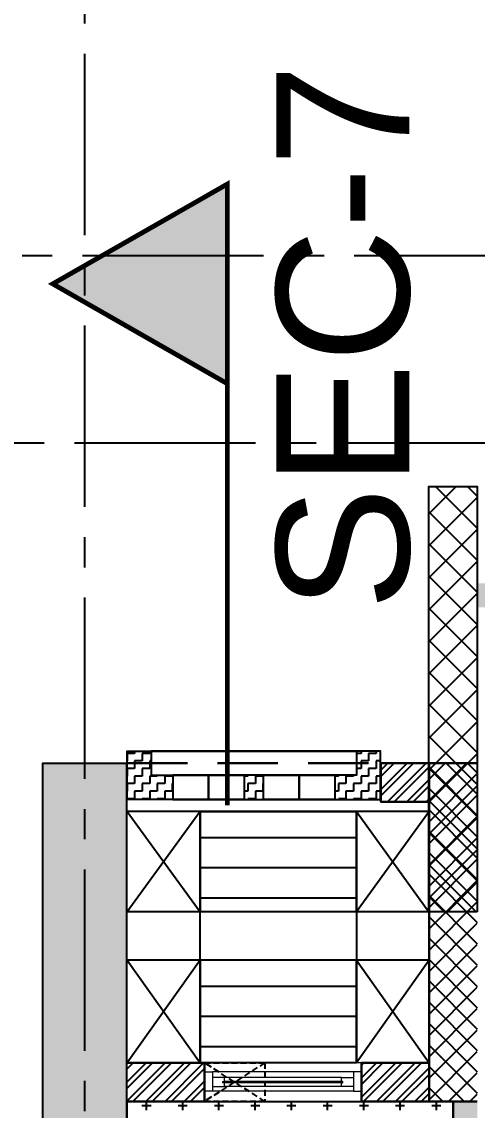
# Model space of a CAD drawing. Header units: millimetres. Extents: x 1066295 to 1300022, y -5734212 to -5454663.
# Drawn here: x 1183002 to 1184888, y -5713132 to -5708629 of the extents above; entities that cross this region are included whole.
import ezdxf

# ---------------------------------------------------------------- set-up
doc = ezdxf.new("R2010")
doc.units = ezdxf.units.MM
doc.header["$LTSCALE"] = 1000
doc.header["$MEASUREMENT"] = 0
for name, pattern in [('AUDIT_D_120904163729-0', [0]), ('T9_KEY PLAN(TYPICAL FLOOR)$0$3BHK-A$0$AUDIT_D_120904163729-0', [0]), ('T9_KEY PLAN(TYPICAL FLOOR)$0$3BHK-A$0$HIDDEN', [0.375, 0.25, -0.125]), ('T9_KEY PLAN(TYPICAL FLOOR)$0$T8(T9 IS SIMILAR) - TYPICAL FLOOR ELEVATION$0$AUDIT_D_120904163729-0', [0]), ('T9_KEY PLAN(TYPICAL FLOOR)$0$T8(T9 IS SIMILAR) - TYPICAL FLOOR ELEVATION$0$HIDDEN', [0.375, 0.25, -0.125]), ('T9_KEY PLAN(TYPICAL FLOOR)$0$T8_REFUGE COLUMNS$0$CENTER2', [1.125, 0.75, -0.125, 0.125, -0.125]), ('T9_PROFILE SECTIONS$0$T8_PROFILE SECTIONS$0$HIDDEN', [0.375, 0.25, -0.125]), ('T9_PROFILE SECTIONS$0$T8_PROFILE SECTIONS$0$PHANTOM2', [1.25, 0.625, -0.125, 0.125, -0.125, 0.125, -0.125])]:
    doc.linetypes.add(name, pattern=pattern)
doc.layers.get('0').update_dxf_attribs({"linetype": 'AUDIT_D_120904163729-0'})
for name, color, linetype in [('T9_KEY PLAN(TYPICAL FLOOR)$0$3BHK-A$0$A-HATCH -160', 251, 'T9_KEY PLAN(TYPICAL FLOOR)$0$3BHK-A$0$AUDIT_D_120904163729-0'), ('T9_KEY PLAN(TYPICAL FLOOR)$0$3BHK-A$0$A-TOI SUNK 50MM', 8, 'Continuous'), ('T9_KEY PLAN(TYPICAL FLOOR)$0$3BHK-A$0$CUT-OUT', 49, 'Continuous'), ('T9_KEY PLAN(TYPICAL FLOOR)$0$3BHK-A$0$ELE 1', 1, 'Continuous'), ('T9_KEY PLAN(TYPICAL FLOOR)$0$T8(T9 IS SIMILAR) - TYPICAL FLOOR ELEVATION$0$A-WALL HATCH', 252, 'T9_KEY PLAN(TYPICAL FLOOR)$0$T8(T9 IS SIMILAR) - TYPICAL FLOOR ELEVATION$0$AUDIT_D_120904163729-0'), ('T9_KEY PLAN(TYPICAL FLOOR)$0$T8(T9 IS SIMILAR) - TYPICAL FLOOR ELEVATION$0$A-WALL-FEATURES', 6, 'T9_KEY PLAN(TYPICAL FLOOR)$0$T8(T9 IS SIMILAR) - TYPICAL FLOOR ELEVATION$0$AUDIT_D_120904163729-0'), ('T9_KEY PLAN(TYPICAL FLOOR)$0$T8_REFUGE COLUMNS$0$A-CENTERLINE', 193, 'T9_KEY PLAN(TYPICAL FLOOR)$0$T8_REFUGE COLUMNS$0$CENTER2'), ('T9_KEY PLAN(TYPICAL FLOOR)$0$T8_REFUGE COLUMNS$0$A-RCC COLS', 3, 'Continuous'), ('T9_KEY PLAN(TYPICAL FLOOR)$0$T8_TYPICAL COLUMNS$0$A-RCC COLS', 3, 'Continuous'), ('T9_PROFILE SECTIONS$0$T8_PROFILE SECTIONS$0$A-PROFILE SECTIONS', 81, 'T9_PROFILE SECTIONS$0$T8_PROFILE SECTIONS$0$PHANTOM2')]:
    doc.layers.add(name, color=color, linetype=linetype)
for name, color, linetype, lineweight in [('T9_KEY PLAN(TYPICAL FLOOR)$0$3BHK-A$0$A-WALL- 160', 6, 'Continuous', 30), ('T9_KEY PLAN(TYPICAL FLOOR)$0$3BHK-A$0$Ventilator', 5, 'Continuous', 0), ('T9_KEY PLAN(TYPICAL FLOOR)$0$T8(T9 IS SIMILAR) - TYPICAL FLOOR ELEVATION$0$ELE-1', 4, 'Continuous', 30), ('T9_KEY PLAN(TYPICAL FLOOR)$0$T8(T9 IS SIMILAR)$0$D&W', 8, 'Continuous', 25)]:
    doc.layers.add(name, color=color, linetype=linetype, lineweight=lineweight)
doc.layers.add('T9_KEY PLAN(TYPICAL FLOOR)$0$T8_REFUGE COLUMNS$0$COL-HATCH', color=7, linetype='Continuous', lineweight=25, true_color=0xa3a3a3)
doc.styles.add('T9_PROFILE SECTIONS$0$T8_PROFILE SECTIONS$0$arial', font='sanss___.ttf')
pattern_1 = [(0, (0, 0), (31.25, 31.25), [31.25, -31.25]), (90, (31.25, 0), (-31.25, 31.25), [31.25, -31.25])]
pattern_2 = [(45, (-0.65, 1285.594), (-39.77475644, 39.77475644), []), (45, (25.864, 1285.594), (-39.77475644, 39.77475644), [])]

# ---------------------------------------------------------------- blocks, each defined once
blk = doc.blocks.new('T9_PROFILE SECTIONS$0$T8_PROFILE SECTIONS$0$MH')
at = {"layer": 'T9_PROFILE SECTIONS$0$T8_PROFILE SECTIONS$0$A-PROFILE SECTIONS', "linetype": 'T9_PROFILE SECTIONS$0$T8_PROFILE SECTIONS$0$HIDDEN', "ltscale": 2}
h = blk.add_hatch(color=256, dxfattribs=at)
h.dxf.hatch_style = 1
h.paths.add_polyline_path([(1140354.5, -5697433.6), (1141077.6, -5697846.6), (1140354.5, -5698259.6)])
at = {"layer": 'T9_PROFILE SECTIONS$0$T8_PROFILE SECTIONS$0$A-PROFILE SECTIONS', "linetype": 'T9_PROFILE SECTIONS$0$T8_PROFILE SECTIONS$0$HIDDEN', "ltscale": 2, "const_width": 20}
blk.add_lwpolyline([(1140354.5, -5697433.6), (1140354.5, -5697433.6), (1141077.6, -5697846.6), (1140354.5, -5698259.6)], close=True, dxfattribs=at)
blk.add_lwpolyline([(1140354.5, -5697433.6), (1140354.5, -5700003.6)], dxfattribs=at)
blk = doc.blocks.new('T9_PROFILE SECTIONS$0$PROFILE SECTION LINE T9')
at = {"layer": 'T9_PROFILE SECTIONS$0$T8_PROFILE SECTIONS$0$A-PROFILE SECTIONS', "linetype": 'ByBlock', "xscale": -1}
blk.add_blockref('T9_PROFILE SECTIONS$0$T8_PROFILE SECTIONS$0$MH', (1140234.3, 5702146.4), dxfattribs=at)
at = {"layer": 'T9_PROFILE SECTIONS$0$T8_PROFILE SECTIONS$0$A-PROFILE SECTIONS', "linetype": 'ByBlock', "insert": (640.3, 2948), "char_height": 550, "attachment_point": 7, "rotation": 90, "style": 'T9_PROFILE SECTIONS$0$T8_PROFILE SECTIONS$0$arial'}
blk.add_mtext_dynamic_manual_height_columns('SEC-7', width=301.334, gutter_width=500, heights=[0], dxfattribs=at)
blk = doc.blocks.new('T9_KEY PLAN(TYPICAL FLOOR)$0$T8_REFUGE COLUMNS')
at = {"layer": 'T9_KEY PLAN(TYPICAL FLOOR)$0$T8_REFUGE COLUMNS$0$COL-HATCH', "linetype": 'ByBlock'}
h = blk.add_hatch(color=256, dxfattribs=at)
h.dxf.hatch_style = 1
h.paths.add_polyline_path([(1215902.1, -5706299.9), (1216152.1, -5706299.9), (1216152.1, -5708099.9), (1215902.1, -5708099.9)])
h.paths.add_polyline_path([(1215902.1, -5708099.9), (1213292.1, -5708099.9), (1213292.1, -5707849.9), (1215902.1, -5707849.9)])
h.paths.add_polyline_path([(1196642.1, -5706299.9), (1196392.1, -5706299.9), (1196392.1, -5708099.9), (1196642.1, -5708099.9)])
h.paths.add_polyline_path([(1215902.1, -5723474.9), (1216152.1, -5723474.9), (1216152.1, -5721674.9), (1215902.1, -5721674.9)])
h.paths.add_polyline_path([(1215902.1, -5721924.9), (1213292.1, -5721924.9), (1213292.1, -5721674.9), (1215902.1, -5721674.9)])
h.paths.add_polyline_path([(1196642.1, -5723474.9), (1196392.1, -5723474.9), (1196392.1, -5721674.9), (1196642.1, -5721674.9)])
h.paths.add_polyline_path([(1198957.1, -5709939.9), (1199207.1, -5709939.9), (1199207.1, -5714149.9), (1198957.1, -5714149.9)])
h.paths.add_polyline_path([(1197682.1, -5711799.9), (1197432.1, -5711799.9), (1197432.1, -5709939.9), (1197682.1, -5709939.9)])
h.paths.add_polyline_path([(1184832.1, -5718799.9), (1185182.1, -5718799.9), (1185182.1, -5709299.9), (1184832.1, -5709299.9)])
h.paths.add_polyline_path([(1194132.1, -5714149.9), (1193882.1, -5714149.9), (1193882.1, -5709939.9), (1194132.1, -5709939.9)])
h.paths.add_polyline_path([(1189932.1, -5714149.9), (1190232.1, -5714149.9), (1190232.1, -5709914.9), (1189932.1, -5709914.9)])
h.paths.add_polyline_path([(1189932.1, -5719684.9), (1190232.1, -5719684.9), (1190232.1, -5715449.9), (1189932.1, -5715449.9)])
h.paths.add_polyline_path([(1194182.1, -5719609.9), (1193882.1, -5719609.9), (1193882.1, -5717174.9), (1194182.1, -5717174.9)])
h.paths.add_polyline_path([(1215612.1, -5719609.9), (1215862.1, -5719609.9), (1215862.1, -5715374.9), (1215612.1, -5715374.9)])
h.paths.add_polyline_path([(1210702.1, -5711724.9), (1207452.1, -5711724.9), (1207452.1, -5711474.9), (1210702.1, -5711474.9)])
h.paths.add_polyline_path([(1210702.1, -5713624.9), (1207452.1, -5713624.9), (1207452.1, -5713874.9), (1210702.1, -5713874.9)])
h.paths.add_polyline_path([(1210952.1, -5711474.9), (1210702.1, -5711474.9), (1210702.1, -5713874.9), (1210952.1, -5713874.9)])
h.paths.add_polyline_path([(1202442.1, -5712799.9), (1202692.1, -5712799.9), (1202692.1, -5710799.9), (1202442.1, -5710799.9)], flags=17)
h.paths.add_polyline_path([(1196682.1, -5715374.9), (1196932.1, -5715374.9), (1196932.1, -5719609.9), (1196682.1, -5719609.9)])
h.paths.add_polyline_path([(1210052.1, -5727009.9), (1209752.1, -5727009.9), (1209752.1, -5724474.9), (1210052.1, -5724474.9)])
h.paths.add_polyline_path([(1202492.1, -5727009.9), (1202792.1, -5727009.9), (1202792.1, -5724474.9), (1202492.1, -5724474.9)])
h.paths.add_polyline_path([(1199382.1, -5726829.9), (1199132.1, -5726829.9), (1199132.1, -5724474.9), (1199382.1, -5724474.9)])
h.paths.add_polyline_path([(1195392.1, -5726519.9), (1195742.1, -5726519.9), (1195742.1, -5724724.9), (1195392.1, -5724724.9)])
h.paths.add_polyline_path([(1195742.1, -5724124.9), (1195392.1, -5724124.9), (1195392.1, -5723274.9), (1195742.1, -5723274.9)])
h.paths.add_polyline_path([(1217152.1, -5726519.9), (1216802.1, -5726519.9), (1216802.1, -5724724.9), (1217152.1, -5724724.9)])
h.paths.add_polyline_path([(1216802.1, -5724124.9), (1217152.1, -5724124.9), (1217152.1, -5723274.9), (1216802.1, -5723274.9)])
h.paths.add_polyline_path([(1213162.1, -5726829.9), (1213412.1, -5726829.9), (1213412.1, -5724474.9), (1213162.1, -5724474.9)])
h.paths.add_polyline_path([(1209602.1, -5723474.9), (1209852.1, -5723474.9), (1209852.1, -5721674.9), (1209602.1, -5721674.9)])
h.paths.add_polyline_path([(1212262.1, -5721674.9), (1210752.1, -5721674.9), (1210752.1, -5721924.9), (1212262.1, -5721924.9)])
h.paths.add_polyline_path([(1212742.1, -5719224.9), (1207452.1, -5719224.9), (1207452.1, -5718974.9), (1212742.1, -5718974.9)])
h.paths.add_polyline_path([(1214067.1, -5718349.9), (1213817.1, -5718349.9), (1213817.1, -5716424.9), (1214067.1, -5716424.9)])
h.paths.add_polyline_path([(1213587.1, -5709939.9), (1213337.1, -5709939.9), (1213337.1, -5714149.9), (1213587.1, -5714149.9)])
h.paths.add_polyline_path([(1214862.1, -5711799.9), (1215112.1, -5711799.9), (1215112.1, -5709939.9), (1214862.1, -5709939.9)])
h.paths.add_polyline_path([(1227712.1, -5718799.9), (1227362.1, -5718799.9), (1227362.1, -5709299.9), (1227712.1, -5709299.9)])
h.paths.add_polyline_path([(1218412.1, -5714149.9), (1218662.1, -5714149.9), (1218662.1, -5709939.9), (1218412.1, -5709939.9)])
h.paths.add_polyline_path([(1222612.1, -5714149.9), (1222312.1, -5714149.9), (1222312.1, -5709914.9), (1222612.1, -5709914.9)])
h.paths.add_polyline_path([(1222612.1, -5719684.9), (1222312.1, -5719684.9), (1222312.1, -5715449.9), (1222612.1, -5715449.9)])
h.paths.add_polyline_path([(1218362.1, -5719609.9), (1218662.1, -5719609.9), (1218662.1, -5717174.9), (1218362.1, -5717174.9)])
h.paths.add_polyline_path([(1202742.1, -5716974.9), (1202992.1, -5716974.9), (1202992.1, -5718974.9), (1202742.1, -5718974.9)])
h.paths.add_polyline_path([(1204842.1, -5716974.9), (1205092.1, -5716974.9), (1205092.1, -5718974.9), (1204842.1, -5718974.9)])
h.paths.add_polyline_path([(1217152.1, -5701889.9), (1216802.1, -5701889.9), (1216802.1, -5705049.9), (1217152.1, -5705049.9)])
h.paths.add_polyline_path([(1216802.1, -5705649.9), (1217152.1, -5705649.9), (1217152.1, -5706499.9), (1216802.1, -5706499.9)])
h.paths.add_polyline_path([(1213162.1, -5701089.9), (1213412.1, -5701089.9), (1213412.1, -5705299.9), (1213162.1, -5705299.9)])
h.paths.add_polyline_path([(1210052.1, -5701089.9), (1209752.1, -5701089.9), (1209752.1, -5705299.9), (1210052.1, -5705299.9)])
h.paths.add_polyline_path([(1209602.1, -5706299.9), (1209852.1, -5706299.9), (1209852.1, -5708099.9), (1209602.1, -5708099.9)])
h.paths.add_polyline_path([(1212262.1, -5708099.9), (1210752.1, -5708099.9), (1210752.1, -5707849.9), (1212262.1, -5707849.9)])
h.paths.add_polyline_path([(1195392.1, -5701889.9), (1195742.1, -5701889.9), (1195742.1, -5705049.9), (1195392.1, -5705049.9)])
h.paths.add_polyline_path([(1195742.1, -5705649.9), (1195392.1, -5705649.9), (1195392.1, -5706499.9), (1195742.1, -5706499.9)])
h.paths.add_polyline_path([(1199382.1, -5701089.9), (1199132.1, -5701089.9), (1199132.1, -5705299.9), (1199382.1, -5705299.9)])
h.paths.add_polyline_path([(1202492.1, -5701089.9), (1202792.1, -5701089.9), (1202792.1, -5705299.9), (1202492.1, -5705299.9)])
h.paths.add_polyline_path([(1202942.1, -5706299.9), (1202692.1, -5706299.9), (1202692.1, -5708099.9), (1202942.1, -5708099.9)])
h.paths.add_polyline_path([(1200282, -5708099.9), (1201792, -5708099.9), (1201792, -5707849.9), (1200282, -5707849.9)])
h.paths.add_polyline_path([(1207452.1, -5710799.9), (1211787.1, -5710799.9), (1211787.1, -5710549.9), (1207452.1, -5710549.9)])
h.paths.add_polyline_path([(1200042.1, -5713849.9), (1200042.1, -5710549.9), (1205092.1, -5710549.9), (1205092.1, -5712999.9), (1204842.1, -5712999.9), (1204842, -5710799.9), (1200292.1, -5710799.9), (1200292.1, -5713849.9)])
h.paths.add_polyline_path([(1198907.1, -5719224.9), (1205092.1, -5719224.9), (1205092.1, -5718974.9), (1198907.1, -5718974.9)])
h.paths.add_polyline_path([(1202942.1, -5723474.9), (1202692.1, -5723474.9), (1202692.1, -5721674.9), (1202942.1, -5721674.9)])
h.paths.add_polyline_path([(1200282.1, -5721674.9), (1201792.1, -5721674.9), (1201792.1, -5721924.9), (1200282.1, -5721924.9)])
h.paths.add_polyline_path([(1196932.1, -5715624.9), (1203832.1, -5715624.9), (1203832.1, -5715374.9), (1196932.1, -5715374.9)])
h.paths.add_polyline_path([(1215612.1, -5715624.9), (1207452.1, -5715624.9), (1207452.1, -5715374.9), (1215612.1, -5715374.9)])
h.paths.add_polyline_path([(1196642.1, -5721924.9), (1199252.1, -5721924.9), (1199252.1, -5721674.9), (1196642.1, -5721674.9)])
h.paths.add_polyline_path([(1196642.1, -5708099.9), (1199252.1, -5708099.9), (1199252.1, -5707849.9), (1196642.1, -5707849.9)])
h.paths.add_polyline_path([(1198007.1, -5718974.9), (1196932.1, -5718974.9), (1196932.1, -5719224.9), (1198007.1, -5719224.9)])
at = {"layer": 'T9_KEY PLAN(TYPICAL FLOOR)$0$T8_REFUGE COLUMNS$0$A-CENTERLINE'}
for p, q in [((1185007.1, -5719488.7), (1185007.1, -5698299.6)), ((1217248.2, -5707199.9), (1182156.9, -5707199.9)), ((1217215, -5707974.9), (1182156.9, -5707974.9))]:
    blk.add_line(p, q, dxfattribs=at)
at = {"layer": 'T9_KEY PLAN(TYPICAL FLOOR)$0$T8_REFUGE COLUMNS$0$A-RCC COLS', "linetype": 'ByBlock'}
blk.add_lwpolyline([(1184832.1, -5718799.9), (1185182.1, -5718799.9), (1185182.1, -5709299.9), (1184832.1, -5709299.9)], close=True, dxfattribs=at)
blk = doc.blocks.new('T9_KEY PLAN(TYPICAL FLOOR)$0$T8_TYPICAL COLUMNS')
at = {"layer": 'T9_KEY PLAN(TYPICAL FLOOR)$0$T8_TYPICAL COLUMNS$0$A-RCC COLS', "linetype": 'ByBlock'}
blk.add_blockref('T9_KEY PLAN(TYPICAL FLOOR)$0$T8_REFUGE COLUMNS', (0, 0), dxfattribs=at)
blk = doc.blocks.new('T9_KEY PLAN(TYPICAL FLOOR)$0$T8(T9 IS SIMILAR) - TYPICAL FLOOR ELEVATION$0$JG')
at = {"layer": 'T9_KEY PLAN(TYPICAL FLOOR)$0$T8(T9 IS SIMILAR) - TYPICAL FLOOR ELEVATION$0$A-WALL HATCH', "linetype": 'ByBlock'}
h = blk.add_hatch(dxfattribs=at)
h.set_pattern_fill('ZIGZAG', color=256, scale=250)
h.set_pattern_definition(pattern_1)
h.paths.add_polyline_path([(1133312.3, -5722820.5), (1133392.5, -5722820.5), (1133392.5, -5722720.5), (1133312.3, -5722720.5)])
edge = h.paths.add_edge_path()
edge.add_line((1133877.2, -5722870.5), (1133877.2, -5722920.5))
edge.add_line((1133877.2, -5722920.5), (1133777.2, -5722920.5))
edge.add_line((1133777.2, -5722920.5), (1133777.2, -5722870.5))
edge.add_line((1133777.2, -5722870.5), (1133777.2, -5722820.5))
edge.add_line((1133777.2, -5722820.5), (1133687.4, -5722820.5))
edge.add_line((1133687.4, -5722820.5), (1133687.4, -5722720.5))
edge.add_line((1133687.4, -5722720.5), (1133877.2, -5722720.6))
edge.add_line((1133877.2, -5722720.6), (1133877.2, -5722870.5))
edge.add_line((1132827.4, -5722870.5), (1132827.4, -5722920.5))
edge.add_line((1132827.4, -5722920.5), (1132927.4, -5722920.5))
edge.add_line((1132927.4, -5722920.5), (1132927.4, -5722870.5))
edge.add_line((1132927.4, -5722870.5), (1132927.4, -5722820.5))
edge.add_line((1132927.4, -5722820.5), (1133017.4, -5722820.5))
edge.add_line((1133017.4, -5722820.5), (1133017.4, -5722720.5))
edge.add_line((1133017.4, -5722720.5), (1132827.4, -5722720.5))
edge.add_line((1132827.4, -5722720.5), (1132827.4, -5722870.5))
at = {"layer": 'T9_KEY PLAN(TYPICAL FLOOR)$0$T8(T9 IS SIMILAR) - TYPICAL FLOOR ELEVATION$0$A-WALL-FEATURES', "color": 3, "elevation": -1.3}
for points in [[(1132827.4, -5722870.5), (1132827.4, -5722870.5), (1132827.4, -5722920.5), (1132927.4, -5722920.5), (1132927.4, -5722870.5), (1132927.4, -5722820.5), (1133017.4, -5722820.5), (1133017.4, -5722720.5), (1132827.4, -5722720.5), (1132827.4, -5722870.5)], [(1133877.2, -5722870.5), (1133877.2, -5722870.5), (1133877.2, -5722920.5), (1133777.2, -5722920.5), (1133777.2, -5722870.5), (1133777.2, -5722820.5), (1133687.4, -5722820.5), (1133687.4, -5722720.5), (1133877.2, -5722720.6), (1133877.2, -5722870.5)]]:
    blk.add_lwpolyline(points, dxfattribs=at)
blk.add_lwpolyline([(1133312.3, -5722820.5), (1133392.5, -5722820.5), (1133392.5, -5722720.5), (1133312.3, -5722720.5)], close=True, dxfattribs=at)
at = {"layer": 'T9_KEY PLAN(TYPICAL FLOOR)$0$T8(T9 IS SIMILAR) - TYPICAL FLOOR ELEVATION$0$ELE-1', "color": 5}
for p, q in [((1133017.4, -5722720.5, -1.3), (1133312.3, -5722720.5, -1.3)), ((1133164.8, -5722820.5, -1.3), (1133164.8, -5722720.5, -1.3)), ((1133687.4, -5722720.5, -1.3), (1133392.5, -5722720.5, -1.3)), ((1133539.9, -5722820.5, -1.3), (1133539.9, -5722720.5, -1.3)), ((1133312.3, -5722820.5, -1.3), (1133017.4, -5722820.5, -1.3)), ((1133392.5, -5722820.5, -1.3), (1133687.4, -5722820.5, -1.3)), ((1132927.4, -5722920.5, -1.3), (1133777.2, -5722920.5, -1.3))]:
    blk.add_line(p, q, dxfattribs=at)
at = {"layer": 'T9_KEY PLAN(TYPICAL FLOOR)$0$T8(T9 IS SIMILAR) - TYPICAL FLOOR ELEVATION$0$ELE-1', "color": 5, "linetype": 'T9_KEY PLAN(TYPICAL FLOOR)$0$T8(T9 IS SIMILAR) - TYPICAL FLOOR ELEVATION$0$HIDDEN'}
blk.add_line((1133877.2, -5722870.5, -1.3), (1132827.4, -5722870.5, -1.3), dxfattribs=at)
blk = doc.blocks.new('T9_KEY PLAN(TYPICAL FLOOR)$0$3BHK-A$0$V1')
at = {"layer": 'T9_KEY PLAN(TYPICAL FLOOR)$0$3BHK-A$0$Ventilator'}
for p, q in [((1139503.9, -5700057.1), (1140153.9, -5700057.1)), ((1139503.9, -5700217.1), (1140153.9, -5700217.1))]:
    blk.add_line(p, q, dxfattribs=at)
at = {"layer": 'T9_KEY PLAN(TYPICAL FLOOR)$0$3BHK-A$0$Ventilator', "color": 8}
for p, q in [((1139536.9, -5700094.6), (1140120.9, -5700094.6)), ((1139586.9, -5700118.3), (1140070.9, -5700118.3)), ((1139586.9, -5700155.8), (1140070.9, -5700155.8)), ((1139536.9, -5700174.6), (1140120.9, -5700174.6))]:
    blk.add_line(p, q, dxfattribs=at)
at = {"layer": 'T9_KEY PLAN(TYPICAL FLOOR)$0$3BHK-A$0$Ventilator', "color": 5}
for p, q in [((1139586.9, -5700134.1), (1140070.9, -5700134.1)), ((1139586.9, -5700140.1), (1140070.9, -5700140.1))]:
    blk.add_line(p, q, dxfattribs=at)
at = {"layer": 'T9_KEY PLAN(TYPICAL FLOOR)$0$3BHK-A$0$Ventilator', "color": 4}
for points in [[(1139503.9, -5700094.6), (1139536.9, -5700094.6), (1139536.9, -5700174.6), (1139503.9, -5700174.6)], [(1140153.9, -5700094.6), (1140120.9, -5700094.6), (1140120.9, -5700174.6), (1140153.9, -5700174.6)], [(1139586.9, -5700134.1), (1139586.9, -5700118.3), (1139536.9, -5700118.3), (1139536.9, -5700155.8), (1139586.9, -5700155.8), (1139586.9, -5700140.1), (1139580.9, -5700140.1), (1139580.9, -5700134.1)], [(1140070.9, -5700134.1), (1140070.9, -5700118.3), (1140120.9, -5700118.3), (1140120.9, -5700155.8), (1140070.9, -5700155.8), (1140070.9, -5700140.1), (1140076.9, -5700140.1), (1140076.9, -5700134.1)]]:
    blk.add_lwpolyline(points, close=True, dxfattribs=at)
blk = doc.blocks.new('T9_KEY PLAN(TYPICAL FLOOR)')
at = {"layer": 'T9_KEY PLAN(TYPICAL FLOOR)$0$3BHK-A$0$A-HATCH -160', "linetype": 'ByBlock'}
h = blk.add_hatch(dxfattribs=at)
h.set_pattern_fill('ZIGZAG', color=8, scale=250)
h.set_pattern_definition(pattern_1)
h.paths.add_polyline_path([(1185182.8, -5714749.5), (1186532.7, -5714749.5), (1186532.7, -5714149.5), (1186632.7, -5714149.5), (1186632.7, -5714749.5), (1188712.7, -5714749.5), (1188712.7, -5714049.5), (1189032.5, -5714049.5), (1189032.5, -5714149.5), (1188812.7, -5714149.5), (1188812.7, -5715449.5), (1189032.5, -5715449.5), (1189032.5, -5715549.5), (1188712.7, -5715549.5), (1188712.7, -5714849.5), (1186632.7, -5714849.5), (1186632.7, -5715664.5), (1186532.7, -5715664.5), (1186532.7, -5714849.5), (1185182.8, -5714849.5)])
h.paths.add_polyline_path([(1185182.8, -5713249.5), (1185782.7, -5713249.5), (1185782.7, -5713149.5), (1185182.8, -5713149.5)])
h.paths.add_polyline_path([(1186532.7, -5710699.5), (1186632.7, -5710699.5), (1186632.7, -5713249.5), (1186532.7, -5713249.5)])
h.paths.add_polyline_path([(1186532.7, -5717399.5), (1186632.7, -5717399.5), (1186632.7, -5716414.5), (1186532.7, -5716414.5)])
h.paths.add_polyline_path([(1194902.2, -5715375), (1194082.3, -5715375), (1194082.3, -5715475), (1194902.2, -5715475)])
h.paths.add_polyline_path([(1195802.2, -5715375), (1196682.2, -5715375), (1196682.2, -5715475), (1195802.2, -5715475)])
h.paths.add_polyline_path([(1194132.5, -5714149.9), (1196532.4, -5714149.9), (1196532.4, -5714049.9), (1194132.5, -5714049.9)])
h.paths.add_polyline_path([(1197432.4, -5711800.2), (1197532.4, -5711800.2), (1197532.4, -5714149.9), (1197432.4, -5714149.9)])
h.paths.add_polyline_path([(1198282.4, -5714149.9), (1198958.7, -5714149.9), (1198958.7, -5714049.9), (1198282.4, -5714049.9)])
h.paths.add_polyline_path([(1196772.2, -5720209.7), (1196082.2, -5720209.7), (1196082.3, -5720109.7), (1196082.2, -5720109.7), (1196182.2, -5720109.7), (1196772.2, -5720109.7)])
h.paths.add_polyline_path([(1193397.2, -5709939.9), (1193882.3, -5709939.6), (1193882.3, -5710040.1), (1193397.3, -5710040.1)])
h.paths.add_polyline_path([(1186632.7, -5708554.7), (1187192.3, -5708554.8), (1187192.3, -5708654.7), (1186632.7, -5708654.7)])
h.paths.add_polyline_path([(1194182.3, -5715724), (1194082.3, -5715724), (1194082.3, -5715474), (1194182.3, -5715474)])
h = blk.add_hatch(dxfattribs=at)
h.set_pattern_fill('ANSI37', color=8, scale=500)
h.set_pattern_definition([(45, (-0.65, 1286.84), (-44.1941738, 44.1941738), []), (135, (-0.65, 1286.84), (-44.1941738, -44.1941738), [])])
h.paths.add_polyline_path([(1186432.8, -5709298.6), (1186632.7, -5709298.6), (1186632.7, -5710698.5), (1186432.9, -5710698.5)])
h = blk.add_hatch(dxfattribs=at)
h.set_pattern_fill('ANSI32', color=8, scale=150)
h.set_pattern_definition(pattern_2)
h.paths.add_polyline_path([(1186232.8, -5709459.9), (1186432.8, -5709459.9), (1186432.8, -5709299.9), (1186232.8, -5709299.9)])
h = blk.add_hatch(dxfattribs=at)
h.set_pattern_fill('ANSI32', color=8, scale=150)
h.set_pattern_definition(pattern_2)
h.paths.add_polyline_path([(1185182.8, -5710699.7), (1185502.8, -5710699.7), (1185502.8, -5710539.7), (1185182.8, -5710539.7)])
h = blk.add_hatch(dxfattribs=at)
h.set_pattern_fill('ANSI32', color=8, scale=150)
h.set_pattern_definition(pattern_2)
h.paths.add_polyline_path([(1186152.8, -5710699.7), (1186432.9, -5710699.7), (1186432.9, -5710539.7), (1186152.8, -5710539.7)])
at = {"layer": 'T9_KEY PLAN(TYPICAL FLOOR)$0$3BHK-A$0$A-TOI SUNK 50MM'}
h = blk.add_hatch(dxfattribs=at)
h.set_pattern_fill('CROSS', color=8, scale=300, style=0)
h.set_pattern_definition([(0, (-0.65, 1286.84), (75, 75), [37.5, -112.5]), (90, (18.1, 1268.09), (-75, 75), [37.5, -112.5])])
h.paths.add_polyline_path([(1186532.7, -5713148.5), (1185182.4, -5713148.5), (1185182.4, -5710698.5), (1186532.7, -5710698.5)])
h.paths.add_polyline_path([(1185182.4, -5714848.6), (1186532.7, -5714848.6), (1186532.7, -5717398.5), (1185182.4, -5717398.5)])
at = {"layer": 'T9_KEY PLAN(TYPICAL FLOOR)$0$3BHK-A$0$CUT-OUT'}
h = blk.add_hatch(dxfattribs=at)
h.set_pattern_fill('ANSI31', color=8, scale=1000, angle=135)
h.set_pattern_definition([(180, (23756.71, 9871.17), (-2e-14, -125), [])])
h.paths.add_polyline_path([(1185486.1, -5709913.7), (1185483.8, -5709498.6), (1186131.5, -5709498.7), (1186133.8, -5709913.7)])
h = blk.add_hatch(dxfattribs=at)
h.set_pattern_fill('ANSI31', color=8, scale=1000, angle=135)
h.set_pattern_definition([(180, (23756.71, 9256.17), (-2e-14, -125), [])])
h.paths.add_polyline_path([(1185486.1, -5710538.5), (1185483.8, -5710113.7), (1186131.5, -5710113.7), (1186133.8, -5710538.5)])
at = {"layer": 'T9_KEY PLAN(TYPICAL FLOOR)$0$T8(T9 IS SIMILAR) - TYPICAL FLOOR ELEVATION$0$A-WALL HATCH', "linetype": 'ByBlock'}
h = blk.add_hatch(dxfattribs=at)
h.set_pattern_fill('ANSI37', color=8, scale=750)
h.set_pattern_definition([(45, (-0.1, -0.21), (-66.2912607, 66.2912607), []), (135, (-0.1, -0.21), (-66.2912607, -66.2912607), [])])
h.paths.add_polyline_path([(1186632.3, -5709913.9), (1186432.3, -5709913.9), (1186432.3, -5708154.2), (1186632.3, -5708154.2)])
h.paths.add_polyline_path([(1190032.3, -5708154), (1190232.6, -5708154), (1190232.6, -5709913.7), (1190032.3, -5709913.7)])
h.paths.add_polyline_path([(1202792.3, -5700405.8), (1202592.3, -5700405.8), (1202592.3, -5701090.3), (1202792.3, -5701090.3)])
h.paths.add_polyline_path([(1209952.2, -5700405.8), (1209752.2, -5700405.8), (1209752.2, -5701092), (1209952.2, -5701092)])
h.paths.add_polyline_path([(1222512.1, -5708154), (1222311.7, -5708154), (1222311.7, -5709913.7), (1222512.1, -5709913.7)])
h.paths.add_polyline_path([(1225912.1, -5709913.9), (1226112.1, -5709913.9), (1226112.1, -5708154.2), (1225912.1, -5708154.2)])
h.paths.add_polyline_path([(1209852.3, -5729369.1), (1210052.3, -5729369.1), (1210052.3, -5728684.2), (1209852.3, -5728684.2)])
h.paths.add_polyline_path([(1202692.1, -5729369.1), (1202492, -5729369.1), (1202492, -5728684.2), (1202692.1, -5728684.2)])
at = {"color": 8, "linetype": 'T9_KEY PLAN(TYPICAL FLOOR)$0$3BHK-A$0$HIDDEN', "ltscale": 0.1}
for p, q in [((1185752.8, -5710698.4, 0), (1185502.8, -5710538.4, 0)), ((1185752.8, -5710538.4, 0), (1185502.8, -5710698.4, 0))]:
    blk.add_line(p, q, dxfattribs=at)
at = {"color": 8, "linetype": 'T9_KEY PLAN(TYPICAL FLOOR)$0$3BHK-A$0$HIDDEN', "ltscale": 0.1, "elevation": 0}
blk.add_lwpolyline([(1185752.8, -5710698.4), (1185502.8, -5710698.4), (1185502.8, -5710538.4), (1185752.8, -5710538.4)], close=True, dxfattribs=at)
at = {"layer": 'T9_KEY PLAN(TYPICAL FLOOR)$0$3BHK-A$0$A-TOI SUNK 50MM', "color": 8, "elevation": 0}
blk.add_lwpolyline([(1186532.7, -5713148.5), (1185182.4, -5713148.5), (1185182.4, -5710698.5), (1186532.7, -5710698.5)], close=True, dxfattribs=at)
at = {"layer": 'T9_KEY PLAN(TYPICAL FLOOR)$0$3BHK-A$0$A-WALL- 160', "color": 8, "linetype": 'ByBlock'}
for p, q in [((1186632.7, -5709298.6), (1186432.7, -5709298.6)), ((1186432.9, -5710698.5, 0.1), (1186432.8, -5709298.6, -0.6)), ((1185502.8, -5710538.5, 0), (1185182.5, -5710538.5, -0.5)), ((1185502.8, -5710698.5, 0), (1185502.8, -5710538.5, 0)), ((1186152.8, -5710698.5, 0), (1186152.8, -5710538.5, 0)), ((1186432.9, -5710538.5, 0), (1186152.8, -5710538.5, 0)), ((1185502.8, -5710698.5, 0), (1185182.8, -5710698.5, 0)), ((1186632.7, -5710698.5, 0), (1186152.8, -5710698.5, 0)), ((1186532.7, -5713248.5, 0), (1186532.7, -5710698.5, 0))]:
    blk.add_line(p, q, dxfattribs=at)
at = {"layer": 'T9_KEY PLAN(TYPICAL FLOOR)$0$3BHK-A$0$A-WALL- 160', "color": 8, "linetype": 'ByBlock', "elevation": -0.6}
blk.add_lwpolyline([(1186432.8, -5709298.6), (1186232.8, -5709298.6), (1186232.8, -5709458.6), (1186432.8, -5709458.6), (1186432.8, -5709458.5)], dxfattribs=at)
at = {"layer": 'T9_KEY PLAN(TYPICAL FLOOR)$0$3BHK-A$0$CUT-OUT', "color": 8}
for p, q in [((1185182.5, -5709498.6, -0.5), (1185485.5, -5709913.7, 0)), ((1185485.5, -5709498.6, -0.2), (1185182.8, -5709913.7, 0.2)), ((1186432.8, -5709498.6, -0.5), (1186133.2, -5709913.7, 0.2)), ((1186133.2, -5709498.6, -0.5), (1186432.4, -5709913.7, -0.5)), ((1185182.5, -5710113.7, 0.2), (1185485.5, -5710538.5, 0.2)), ((1185485.5, -5710113.7, 0.6), (1185182.5, -5710538.5, -0.5)), ((1186432.8, -5710113.7, 0.1), (1186133.2, -5710538.5, 0)), ((1186133.2, -5710113.7, 0.2), (1186432.9, -5710538.5, 0))]:
    blk.add_line(p, q, dxfattribs=at)
at = {"layer": 'T9_KEY PLAN(TYPICAL FLOOR)$0$3BHK-A$0$CUT-OUT', "color": 8, "linetype": 'ByBlock'}
blk.add_line((1186432.8, -5709498.6, -0.6), (1185182.5, -5709498.6, -0.5), dxfattribs=at)
at = {"layer": 'T9_KEY PLAN(TYPICAL FLOOR)$0$3BHK-A$0$CUT-OUT', "color": 8, "elevation": 0}
blk.add_lwpolyline([(1186133.2, -5710538.5), (1185485.5, -5710538.5), (1185485.5, -5709498.6), (1186133.2, -5709498.6)], close=True, dxfattribs=at)
at = {"layer": 'T9_KEY PLAN(TYPICAL FLOOR)$0$3BHK-A$0$ELE 1', "color": 8, "linetype": 'ByBlock'}
for p, q in [((1185485.5, -5709498.6, 0), (1185485.5, -5709913.7, 0)), ((1186133.2, -5709913.7, 0), (1186133.2, -5709498.6, 0)), ((1186432.8, -5709913.7, 0.1), (1185182.5, -5709913.7, -0.5)), ((1186432.8, -5710113.7, 0.1), (1185182.5, -5710113.7, -0.5)), ((1185485.5, -5710113.7, 0), (1185485.5, -5710538.5, 0)), ((1186133.2, -5710538.5, 0), (1186133.2, -5710113.7, 0))]:
    blk.add_line(p, q, dxfattribs=at)
at = {"layer": 'T9_KEY PLAN(TYPICAL FLOOR)$0$T8(T9 IS SIMILAR) - TYPICAL FLOOR ELEVATION$0$A-WALL-FEATURES', "color": 8, "linetype": 'ByBlock'}
blk.add_lwpolyline([(1186632.4, -5709913.7), (1186432.4, -5709913.7), (1186432.4, -5708154), (1186632.4, -5708154)], close=True, dxfattribs=at)
at = {"layer": 'T9_KEY PLAN(TYPICAL FLOOR)$0$3BHK-A$0$A-WALL- 160', "color": 8, "linetype": 'ByBlock', "xscale": -1}
blk.add_blockref('T9_KEY PLAN(TYPICAL FLOOR)$0$3BHK-A$0$V1', (2325656.7, -10481.4, 0), dxfattribs=at)
at = {"layer": 'T9_KEY PLAN(TYPICAL FLOOR)$0$T8(T9 IS SIMILAR) - TYPICAL FLOOR ELEVATION$0$A-WALL-FEATURES', "color": 8, "linetype": 'ByBlock', "rotation": 180}
blk.add_blockref('T9_KEY PLAN(TYPICAL FLOOR)$0$T8(T9 IS SIMILAR) - TYPICAL FLOOR ELEVATION$0$JG', (2319059.6, -11432169.2, 1.3), dxfattribs=at)
at = {"layer": 'T9_KEY PLAN(TYPICAL FLOOR)$0$T8(T9 IS SIMILAR)$0$D&W', "color": 8, "linetype": 'ByBlock'}
blk.add_blockref('T9_KEY PLAN(TYPICAL FLOOR)$0$T8_TYPICAL COLUMNS', (0, 0), dxfattribs=at)
blk = doc.blocks.new('T9_PROFILE SECTIONS')
at = {"layer": 'T9_PROFILE SECTIONS$0$T8_PROFILE SECTIONS$0$A-PROFILE SECTIONS', "linetype": 'ByBlock'}
blk.add_blockref('T9_PROFILE SECTIONS$0$PROFILE SECTION LINE T9', (1185718.3657, -5711614.9293, -0.0243), dxfattribs=at)
at = {"linetype": 'ByBlock'}
blk.add_blockref('T9_KEY PLAN(TYPICAL FLOOR)', (0.1954, 0.8356), dxfattribs=at)

msp = doc.modelspace()

# ---------------------------------------------------------------- block references
at = {"linetype": 'ByBlock'}
msp.add_blockref('T9_PROFILE SECTIONS', (-1745.2, -2398.4, 0.4), dxfattribs=at)

doc.saveas('drawing.dxf')
